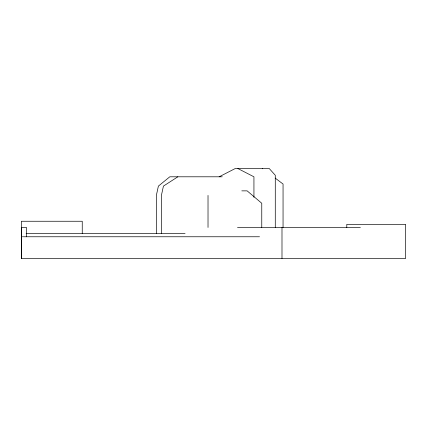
<?xml version="1.0" encoding="UTF-8"?>
<svg xmlns="http://www.w3.org/2000/svg" width="427" height="427" viewBox="0 0 427 427"><rect width="100%" height="100%" fill="white"/><g stroke="black" fill="none" stroke-linecap="round" stroke-linejoin="round"><path stroke-width="0.64" d="M262.696 168.521L262.359 168.756M177.851 176.799L163.44 186.103L161.401 195.411L161.401 233.66M219.163 176.799L235.266 168.521L269.24 168.521L275.282 175.267L275.282 227.458M222.211 176.799L169.797 176.799L158.39 186.103L156.351 195.411L156.351 233.66M241.81 190.864L247.142 190.864L261.767 203.268L261.767 227.458M237.513 227.458L360.367 227.458M26.111 233.66L185.067 233.66M21.526 236.766L21.91 236.766M22.508 236.766L23.357 236.766M23.864 236.766L259.515 236.766M237.834 168.521L253.937 176.799L253.937 197.311M275.153 178.07L283.053 184.032L283.053 227.458M346.793 227.458L346.793 224.356L405.65 224.356L405.65 258.479L21.35 258.479L21.355 221.255L82.246 221.255L82.246 233.66M281.991 227.458L281.991 258.479M208.018 195.411L208.018 227.458M26.49 236.766L26.49 227.458L21.505 227.458L21.526 258.479M21.446 233.66L21.446 236.766"/></g></svg>
